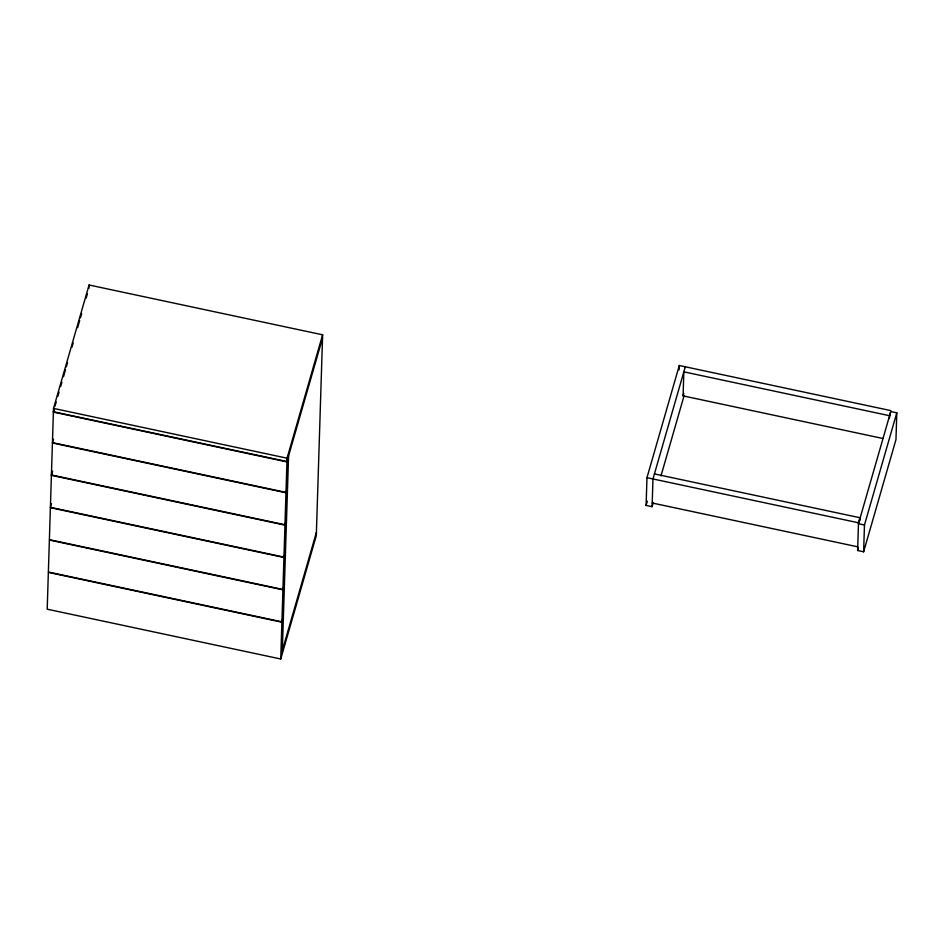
<?xml version="1.0" encoding="UTF-8"?>
<svg xmlns="http://www.w3.org/2000/svg" width="944" height="944" viewBox="0 0 944 944"><rect width="100%" height="100%" fill="white"/><g stroke="black" fill="none" stroke-linecap="round" stroke-linejoin="round"><path stroke-width="1.42" d="M51.495 503.53L50.386 507.683L49.383 539.673L282.929 589.469L283.943 557.479L285.395 552.441M52.498 471.54L51.401 475.328L50.398 507.317L283.955 557.113L285.407 552.063M287.436 487.352L285.973 492.768L284.97 524.758L51.413 474.962L52.427 442.972L53.513 439.184M54.127 409.566L53.395 412.091L52.439 442.606L285.985 492.402L286.941 461.899L288.404 456.849M322.518 338.141L286.952 461.522L53.407 411.726L53.513 408.398L89.066 285.005L322.624 334.813L316.311 535.602L282.362 653.378M88.96 288.333L89.066 285.005M281.902 622.202L48.356 572.394L47.2 609.187L280.746 658.995L281.902 622.202L283.365 617.152M282.917 589.835L49.371 540.039L48.368 572.029L281.914 621.825L282.917 589.835L284.392 584.419M283.955 557.113L284.958 525.135L286.421 519.707M286.952 461.522L287.059 458.194L322.624 334.813M288.569 455.917L282.209 653.944L280.746 658.995M653.319 502.491L652.103 506.692L646.097 505.418L646.97 477.676L679.291 365.505L890.829 410.616L889.283 418.487M652.103 506.692L652.977 478.962L685.297 366.791M679.161 369.895L679.291 365.505M882.864 438.476L683.09 395.878L683.845 371.842L889.366 415.667M863.63 551.803L864.468 524.994L858.462 523.708L890.794 411.537L896.8 412.823L895.962 439.633L863.63 551.803L857.624 550.517L858.497 522.787L859.949 517.737L654.428 473.912M859.866 520.569L859.949 517.737M53.407 411.726L54.209 408.917M55.023 406.121L56.239 401.908M57.855 396.303L59.059 392.09M60.676 386.485L61.891 382.285M63.508 376.668L65.525 369.659M66.34 366.862L67.543 362.649M71.992 347.227L73.207 343.026M77.656 327.592L79.674 320.582M80.476 317.786L81.691 313.573M86.14 298.151L87.344 293.95M51.413 474.962L52.51 471.174M281.914 621.825L283.377 616.774M282.468 650.05L316.417 532.274M646.097 505.418L647.313 501.205M683.09 395.878L683.822 393.353M660.989 475.847L684.022 395.925M864.468 524.994L896.8 412.823M857.624 550.517L858.438 547.721M646.97 477.676L858.497 522.787M652.221 502.999L857.742 546.824M53.513 408.398L287.059 458.194M53.395 412.091L286.941 461.899M52.427 442.972L285.973 492.768M51.401 475.328L284.958 525.135M50.386 507.683L283.943 557.479"/></g></svg>
